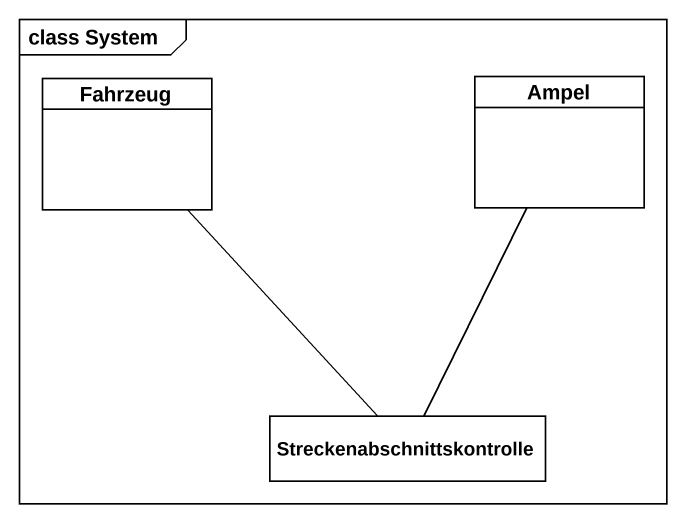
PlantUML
@startuml
mainframe class System
hide circle
hide empty members
class Fahrzeug
class Ampel
class Streckenabschnittskontrolle
Fahrzeug -- Streckenabschnittskontrolle
Ampel -- Streckenabschnittskontrolle
@enduml
